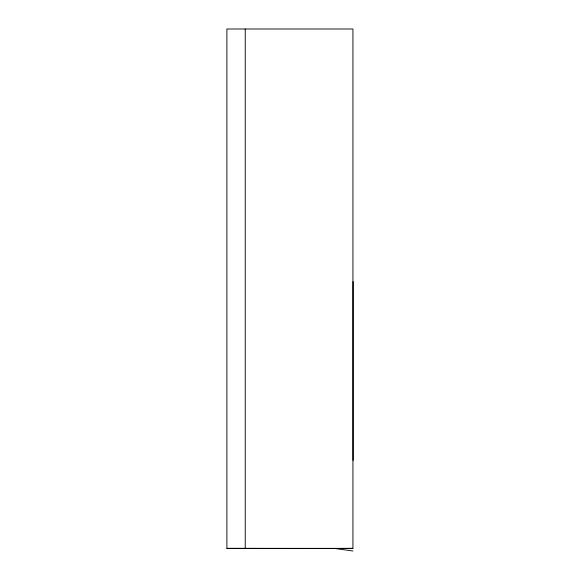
<?xml version="1.0" encoding="UTF-8"?>
<svg xmlns="http://www.w3.org/2000/svg" width="580" height="580" viewBox="0 0 580 580"><rect width="100%" height="100%" fill="white"/><g stroke="black" fill="none" stroke-linecap="round" stroke-linejoin="round"><path stroke-width="0.87" d="M334.762 548.462L352.93 548.368L352.93 29L226.896 29L226.896 548.368L334.762 548.462L352.93 551M226.896 548.368L352.93 548.368M353.104 281.554L353.104 460.411M245.238 29L245.238 548.368"/></g></svg>
